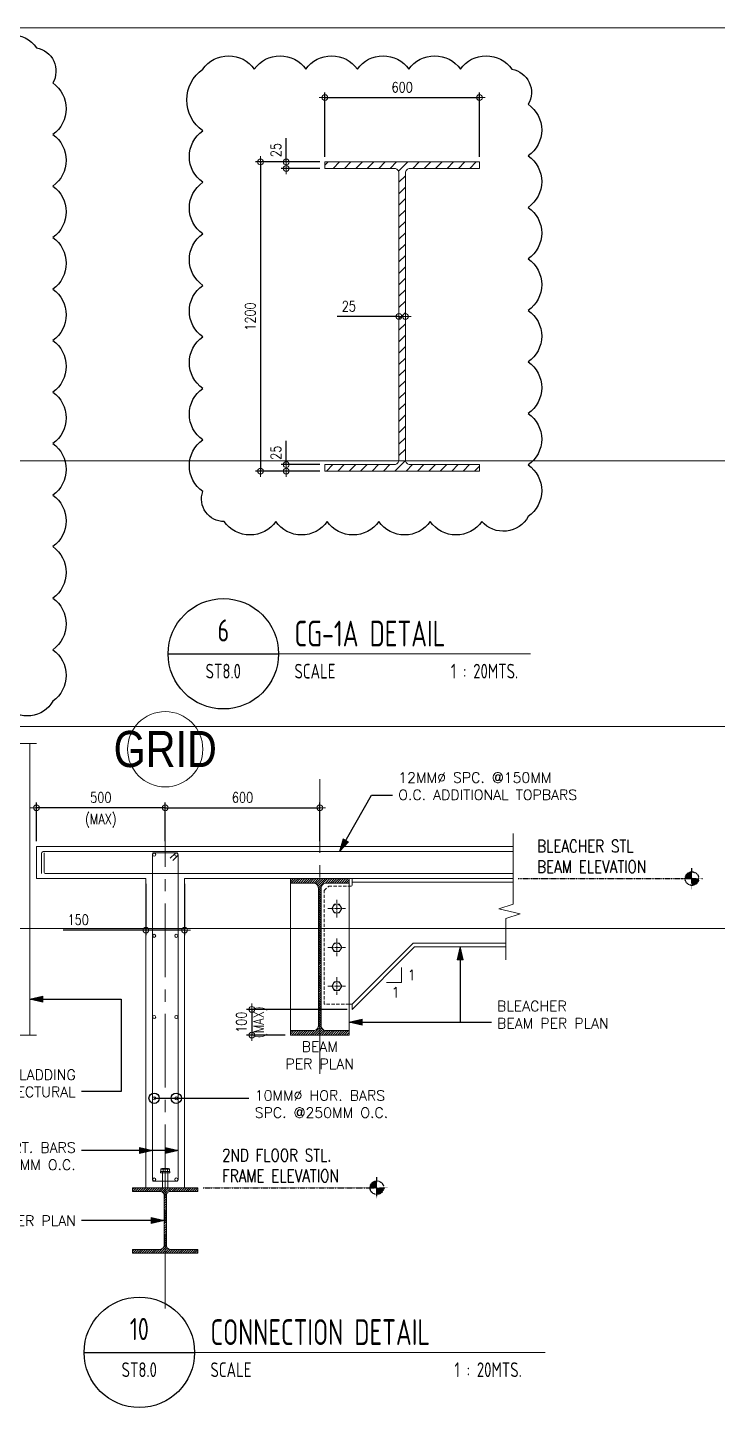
# Model space of a CAD drawing. Header units: millimetres. Extents: x 374056 to 882622, y 26363 to 140094.
# Drawn here: x 419922 to 422599, y 55846 to 61237 of the extents above; entities that cross this region are included whole.
import ezdxf
from ezdxf.enums import TextEntityAlignment as Align

# ---------------------------------------------------------------- set-up
doc = ezdxf.new("R2010")
doc.units = ezdxf.units.MM
doc.header["$MEASUREMENT"] = 0
for name, pattern in [('CENTER', [50.8, 31.75, -6.35, 6.35, -6.35]), ('CENTER2', [28.575, 19.05, -3.175, 3.175, -3.175]), ('HIDDEN', [0.375, 0.25, -0.125]), ('PHANTOM2', [1.25, 0.625, -0.125, 0.125, -0.125, 0.125, -0.125])]:
    doc.linetypes.add(name, pattern=pattern)
doc.layers.get('0').update_dxf_attribs({"lineweight": 9})
for name, color, linetype, lineweight in [('A-ANNO_DIM', 1, 'Continuous', 5), ('HATCH', 8, 'Continuous', 5), ('HATCH @ 1', 8, 'Continuous', 5), ('HPROP', 251, 'Continuous', 5), ('OUTLINE', 252, 'CENTER2', 9), ('REVCLOUD', 6, 'Continuous', 25), ('S-Ablt', 1, 'Continuous', 9), ('S-ANNO-DIMS', 252, 'Continuous', 5), ('S-Anno-Symb', 143, 'PHANTOM2', 30), ('S-Anno-Text', 52, 'Continuous', 9), ('S-ANNO-WELD', 1, 'Continuous', 9), ('S-COLS', 2, 'Continuous', 9), ('S-DETL-FAST', 40, 'Continuous', 9), ('S-DETL-LN03', 3, 'Continuous', 9), ('S-DETL-RBAR', 5, 'Continuous', 9), ('S_GRID LINES', 252, 'CENTER', 5), ('SLAB', 4, 'Continuous', 9), ('TEXT', 6, 'Continuous', 20), ('TEXT1', 3, 'Continuous', 20), ('WINDOW', 37, 'Continuous', 15)]:
    doc.layers.add(name, color=color, linetype=linetype, lineweight=lineweight)
doc.layers.add('S-DETL-GRID', color=62, linetype='Continuous', lineweight=9, plot=False)
doc.layers.add('TARGET-MAIN', color=1, linetype='Continuous')
doc.styles.add('1', font='romans.shx', dxfattribs={"width": 0.8, "height": 100})
doc.styles.add('ARCHITEXT', font='architxt.shx', dxfattribs={"width": 0.85})
doc.styles.add('ARIALNW', font='ARIALN.TTF')
doc.styles.add('ROMANS', font='ROMANS.shx', dxfattribs={"width": 0.8, "height": 40})
doc.styles.add('ROMANS12', font='ROMANS.shx', dxfattribs={"height": 1.125})
doc.dimstyles.new('ESCA20', dxfattribs={"dimtxt": 40, "dimasz": 0.15, "dimexe": 20, "dimexo": 20, "dimgap": 20, "dimtad": 1, "dimdec": 0, "dimrnd": 1, "dimdsep": 46, "dimtxsty": 'ROMANS', "dimblk1": 'ESCADIM_ARW', "dimblk2": 'ESCADIM_ARW', "dimsah": 1, "dimcen": 20, "dimclrd": 256, "dimclre": 256, "dimclrt": 3, "dimadec": 0, "dimazin": 0, "dimtfac": 1, "dimtdec": 0, "dimtofl": 0, "dimtmove": 0, "dimatfit": 3, "dimldrblk": 'ESCADIM_ARW', "dimfxl": 0, "dimtolj": 1, "dimtzin": 0, "dimarcsym": 0})
doc.dimstyles.new('ESCA_ARW$7', dxfattribs={"dimtxt": 200, "dimasz": 1, "dimexe": 100, "dimexo": 100, "dimgap": 100, "dimtad": 1, "dimdec": 0, "dimrnd": 1, "dimdsep": 46, "dimtxsty": '1', "dimblk1": 'dim_arw', "dimblk2": 'dim_arw', "dimsah": 1, "dimcen": 50, "dimclrd": 1, "dimclre": 256, "dimclrt": 52, "dimadec": 0, "dimazin": 0, "dimtfac": 1, "dimtofl": 0, "dimtmove": 0, "dimatfit": 3, "dimldrblk": 'dim_arw', "dimfxl": 0, "dimtolj": 1, "dimtzin": 0, "dimarcsym": 0})

# ---------------------------------------------------------------- blocks, each defined once
blk = doc.blocks.new('ESCADIM_ARW')
at = {"color": 7}
blk.add_line((-150, 0), (150, 0), dxfattribs=at)
blk.add_circle((0, 0), 75, dxfattribs=at)
blk = doc.blocks.new('*D149')
at = {"layer": 'A-ANNO_DIM', "lineweight": -2, "ltscale": 0.05, "transparency": 16777216}
for p, q in [((421162.3, 57426), (420771.9, 57426)), ((420791.9, 57425.8), (420791.9, 57326.1)), ((420921.9, 57326), (420771.9, 57326))]:
    blk.add_line(p, q, dxfattribs=at)
at = {"layer": 'Defpoints', "color": 0, "ltscale": 0.05, "transparency": 16777216}
for p in [(421182.3, 57426, 0), (420791.9, 57326), (420941.9, 57326, 0)]:
    blk.add_point(p, dxfattribs=at)
at = {"layer": 'A-ANNO_DIM', "lineweight": -2, "ltscale": 0.05, "transparency": 16777216, "xscale": 0.15, "yscale": 0.15, "zscale": 0.15}
for p, rotation in [((420791.9, 57426), 90), ((420791.9, 57326), 270)]:
    blk.add_blockref('ESCADIM_ARW', p, dxfattribs=dict(at, rotation=rotation))
at = {"layer": 'A-ANNO_DIM', "color": 3, "ltscale": 0.05, "transparency": 16777216, "insert": (420791.9, 57376), "char_height": 40, "attachment_point": 5, "rotation": 90, "style": 'ROMANS'}
blk.add_mtext('\\A1;100\\P(MAX)', dxfattribs=at)
blk = doc.blocks.new('HBOLTP')
at = {"color": 0, "linetype": 'ByBlock'}
blk.add_lwpolyline([(-0.25, 0.43), (-0.5, 0), (-0.25, -0.43), (0.25, -0.43), (0.5, 0), (0.25, 0.43)], close=True, dxfattribs=at)
blk.add_circle((0, 0), 0.433, dxfattribs=at)
blk = doc.blocks.new('*D150')
at = {"layer": 'A-ANNO_DIM', "lineweight": -2, "ltscale": 0.05, "transparency": 16777216}
for p, q in [((420456.1, 58078.5), (420456.1, 58228.5)), ((421056.1, 58078.5), (421056.1, 58228.5)), ((420456.3, 58208.5), (421056, 58208.5))]:
    blk.add_line(p, q, dxfattribs=at)
at = {"layer": 'Defpoints', "color": 0, "ltscale": 0.05, "transparency": 16777216}
for p in [(421056.1, 58208.5), (420456.1, 58058.5), (421056.1, 58058.5)]:
    blk.add_point(p, dxfattribs=at)
at = {"layer": 'A-ANNO_DIM', "lineweight": -2, "ltscale": 0.05, "transparency": 16777216, "xscale": 0.15, "yscale": 0.15, "zscale": 0.15, "rotation": 180}
blk.add_blockref('ESCADIM_ARW', (420456.1, 58208.5), dxfattribs=at)
at = {"layer": 'A-ANNO_DIM', "lineweight": -2, "ltscale": 0.05, "transparency": 16777216, "xscale": 0.15, "yscale": 0.15, "zscale": 0.15}
blk.add_blockref('ESCADIM_ARW', (421056.1, 58208.5), dxfattribs=at)
at = {"layer": 'A-ANNO_DIM', "color": 3, "ltscale": 0.05, "transparency": 16777216, "insert": (420756.1, 58248.5), "char_height": 40, "attachment_point": 5, "style": 'ROMANS'}
blk.add_mtext('\\A1;600', dxfattribs=at)
blk = doc.blocks.new('dim_arw')
h = blk.add_hatch(color=256)
h.paths.add_polyline_path([(-125.6, 29.45), (0, 0), (-125.6, -29.45, -0.115681), (-132.51, 0, -0.115681)])
h.paths.add_polyline_path([(-249.02, 58.4), (-125.6, 29.45, 0.115681), (-132.51, 0, 0.115681), (-125.6, -29.45), (-249.02, -58.4)])
for p, q in [((0, 0), (-249.02, 58.4)), ((-249.02, 58.4), (-249.02, -58.4)), ((0, 0), (-249.02, -58.4))]:
    blk.add_line(p, q)
blk = doc.blocks.new('*D151')
at = {"layer": 'A-ANNO_DIM', "lineweight": -2, "ltscale": 0.05, "transparency": 16777216}
for p, q in [((419956.1, 58078.5), (419956.1, 58228.5)), ((420456.1, 58078.5), (420456.1, 58228.5)), ((420456, 58208.5), (419956.3, 58208.5))]:
    blk.add_line(p, q, dxfattribs=at)
at = {"layer": 'Defpoints', "color": 0, "ltscale": 0.05, "transparency": 16777216}
for p in [(419956.1, 58208.5), (419956.1, 58058.5, 0), (420456.1, 58058.5)]:
    blk.add_point(p, dxfattribs=at)
at = {"layer": 'A-ANNO_DIM', "lineweight": -2, "ltscale": 0.05, "transparency": 16777216, "xscale": 0.15, "yscale": 0.15, "zscale": 0.15, "rotation": 180}
blk.add_blockref('ESCADIM_ARW', (419956.1, 58208.5), dxfattribs=at)
at = {"layer": 'A-ANNO_DIM', "lineweight": -2, "ltscale": 0.05, "transparency": 16777216, "xscale": 0.15, "yscale": 0.15, "zscale": 0.15}
blk.add_blockref('ESCADIM_ARW', (420456.1, 58208.5), dxfattribs=at)
at = {"layer": 'A-ANNO_DIM', "color": 3, "ltscale": 0.05, "transparency": 16777216, "char_height": 40, "attachment_point": 5, "style": 'ROMANS'}
for s, insert in [('\\A1;500', (420206.1, 58248.5)), ('\\A1;(MAX)', (420206.1, 58158.1))]:
    blk.add_mtext(s, dxfattribs=dict(at, insert=insert))
blk = doc.blocks.new('BOLT', base_point=(6.579, 3.6798))
for p, q in [((6.571, 3.6847), (6.571, 3.6798)), ((6.575, 3.6847), (6.571, 3.6847)), ((6.575, 3.6858), (6.573, 3.6858)), ((6.575, 3.6798), (6.575, 3.6858)), ((6.575, 3.6858), (6.583, 3.6858)), ((6.575, 3.6847), (6.583, 3.6847)), ((6.585, 3.6858), (6.583, 3.6858)), ((6.583, 3.6798), (6.583, 3.6858)), ((6.587, 3.6847), (6.583, 3.6847)), ((6.587, 3.6798), (6.587, 3.6847))]:
    blk.add_line(p, q)
for centre, radius, start, end in [((6.573, 3.6833), 0.00241, 33.9696, 146.0304), ((6.579, 3.6777), 0.00805, 60.2058, 119.7942), ((6.585, 3.6833), 0.00241, 33.9696, 146.0304)]:
    blk.add_arc(centre, radius, start, end)
blk = doc.blocks.new('BOLT20')
at = {"color": 1}
for p, q in [((-18.5, 4.5), (-18.5, 0)), ((18.5, 4.5), (-18.5, 4.5)), ((-18.5, 0), (18.5, 0)), ((18.5, 0), (18.5, 4.5))]:
    blk.add_line(p, q, dxfattribs=at)
at = {"color": 1, "xscale": 2125, "yscale": 2000, "zscale": 2125}
blk.add_blockref('BOLT', (0, 4.5), dxfattribs=at)
blk = doc.blocks.new('Elev_Pnt')
at = {"layer": 'S-Anno-Symb'}
h = blk.add_hatch(color=1, dxfattribs=at)
h.paths.add_polyline_path([(0, 110, 0.414214), (-110, 0), (0, 0)])
h.paths.add_polyline_path([(110, 0), (0, 0), (0, -110, 0.414214)])
at = {"layer": 'S-Anno-Symb', "color": 1}
for p, q in [((-170, 0), (170, 0)), ((0, -170), (0, 170))]:
    blk.add_line(p, q, dxfattribs=at)
blk.add_circle((0, 0), 110, dxfattribs=at)
blk = doc.blocks.new('*D152')
at = {"layer": 'A-ANNO_DIM', "lineweight": -2, "ltscale": 0.05, "transparency": 16777216}
for p, q in [((420381.1, 57913.5), (420381.1, 57713.7)), ((420531.1, 57913.5), (420531.1, 57713.7)), ((420381.1, 57733.7), (420059.3, 57733.7)), ((420531, 57733.7), (420381.3, 57733.7))]:
    blk.add_line(p, q, dxfattribs=at)
at = {"layer": 'Defpoints', "color": 0, "ltscale": 0.05, "transparency": 16777216}
for p in [(420381.1, 57933.5, 0), (420531.1, 57933.5, 0), (420381.1, 57733.7)]:
    blk.add_point(p, dxfattribs=at)
at = {"layer": 'A-ANNO_DIM', "lineweight": -2, "ltscale": 0.05, "transparency": 16777216, "xscale": 0.15, "yscale": 0.15, "zscale": 0.15, "rotation": 180}
blk.add_blockref('ESCADIM_ARW', (420381.1, 57733.7), dxfattribs=at)
at = {"layer": 'A-ANNO_DIM', "lineweight": -2, "ltscale": 0.05, "transparency": 16777216, "xscale": 0.15, "yscale": 0.15, "zscale": 0.15}
blk.add_blockref('ESCADIM_ARW', (420531.1, 57733.7), dxfattribs=at)
at = {"layer": 'A-ANNO_DIM', "color": 3, "ltscale": 0.05, "transparency": 16777216, "insert": (420118.1, 57773.7), "char_height": 40, "attachment_point": 5, "style": 'ROMANS'}
blk.add_mtext('\\A1;150', dxfattribs=at)
blk = doc.blocks.new('TARGET-DWGLABEL')
at = {"layer": 'TARGET-MAIN'}
blk.add_line((-7.5, 0), (7.5, 0), dxfattribs=at)
blk.add_circle((0, 0), 7.5, dxfattribs=at)
at = {"layer": 'TARGET-MAIN', "color": 2, "style": 'ARCHITEXT', "width": 0.85}
blk.add_text('SCALE', height=2, dxfattribs=at).set_placement((9.66, -2.36), align=Align.MIDDLE_LEFT)
at = {"layer": 'TARGET-MAIN', "color": 6, "style": 'ARCHITEXT', "width": 0.85}
blk.add_attdef('DRAWING_TITLE', text='', height=5, dxfattribs=at).set_placement((9.08, 4.41), align=Align.MIDDLE_LEFT)
at = {"layer": 'TARGET-MAIN', "color": 4, "style": 'ARCHITEXT', "width": 0.85}
blk.add_attdef('DWG_NO.', text='', height=3, dxfattribs=at).set_placement((0, 3.17), align=Align.MIDDLE_CENTER)
at = {"layer": 'TARGET-MAIN', "color": 3, "style": 'ARCHITEXT', "width": 0.85}
blk.add_attdef('SHT_NO.', text='', height=2, dxfattribs=at).set_placement((-0.02, -2.36), align=Align.MIDDLE_CENTER)
at = {"layer": 'TARGET-MAIN', "color": 2, "style": 'ARCHITEXT', "width": 0.85}
blk.add_attdef('SCALE', text='', height=2, dxfattribs=at).set_placement((69.6, -2.36), align=Align.MIDDLE_RIGHT)
blk = doc.blocks.new('*D247')
at = {"layer": 'A-ANNO_DIM', "lineweight": -2, "ltscale": 0.05, "transparency": 16777216}
for p, q in [((421056, 60715.7), (420806, 60715.7)), ((420826, 60715.6), (420826, 59515.9)), ((421056, 59515.7), (420806, 59515.7))]:
    blk.add_line(p, q, dxfattribs=at)
at = {"layer": 'Defpoints', "color": 0, "ltscale": 0.05, "transparency": 16777216}
for p in [(421076, 60715.7), (420826, 59515.7), (421076, 59515.7)]:
    blk.add_point(p, dxfattribs=at)
at = {"layer": 'A-ANNO_DIM', "lineweight": -2, "ltscale": 0.05, "transparency": 16777216, "xscale": 0.15, "yscale": 0.15, "zscale": 0.15}
for p, rotation in [((420826, 60715.7), 90), ((420826, 59515.7), 270)]:
    blk.add_blockref('ESCADIM_ARW', p, dxfattribs=dict(at, rotation=rotation))
at = {"layer": 'A-ANNO_DIM', "color": 3, "ltscale": 0.05, "transparency": 16777216, "insert": (420786, 60115.7), "char_height": 40, "attachment_point": 5, "rotation": 90, "style": 'ROMANS'}
blk.add_mtext('\\A1;1200', dxfattribs=at)
blk = doc.blocks.new('*D248')
at = {"layer": 'A-ANNO_DIM', "lineweight": -2, "ltscale": 0.05, "transparency": 16777216}
for p, q in [((421076, 60735.7), (421076, 60985.7)), ((421076.2, 60965.7), (421675.9, 60965.7)), ((421676, 60735.7), (421676, 60985.7))]:
    blk.add_line(p, q, dxfattribs=at)
at = {"layer": 'Defpoints', "color": 0, "ltscale": 0.05, "transparency": 16777216}
for p in [(421676, 60965.7), (421076, 60715.7), (421676, 60715.7)]:
    blk.add_point(p, dxfattribs=at)
at = {"layer": 'A-ANNO_DIM', "lineweight": -2, "ltscale": 0.05, "transparency": 16777216, "xscale": 0.15, "yscale": 0.15, "zscale": 0.15, "rotation": 180}
blk.add_blockref('ESCADIM_ARW', (421076, 60965.7), dxfattribs=at)
at = {"layer": 'A-ANNO_DIM', "lineweight": -2, "ltscale": 0.05, "transparency": 16777216, "xscale": 0.15, "yscale": 0.15, "zscale": 0.15}
blk.add_blockref('ESCADIM_ARW', (421676, 60965.7), dxfattribs=at)
at = {"layer": 'A-ANNO_DIM', "color": 3, "ltscale": 0.05, "transparency": 16777216, "insert": (421376, 61005.7), "char_height": 40, "attachment_point": 5, "style": 'ROMANS'}
blk.add_mtext('\\A1;600', dxfattribs=at)
blk = doc.blocks.new('*D249')
at = {"layer": 'A-ANNO_DIM', "lineweight": -2, "ltscale": 0.05, "transparency": 16777216}
for p, q in [((420926, 60715.9), (420926, 60807.8)), ((421056, 60715.7), (420906, 60715.7)), ((421056, 60690.7), (420906, 60690.7)), ((420926, 60690.6), (420926, 60690.4))]:
    blk.add_line(p, q, dxfattribs=at)
at = {"layer": 'Defpoints', "color": 0, "ltscale": 0.05, "transparency": 16777216}
for p in [(420926, 60715.7), (421076, 60715.7), (421076, 60690.7)]:
    blk.add_point(p, dxfattribs=at)
at = {"layer": 'A-ANNO_DIM', "lineweight": -2, "ltscale": 0.05, "transparency": 16777216, "xscale": 0.15, "yscale": 0.15, "zscale": 0.15}
for p, rotation in [((420926, 60715.7), 270), ((420926, 60690.7), 90)]:
    blk.add_blockref('ESCADIM_ARW', p, dxfattribs=dict(at, rotation=rotation))
at = {"layer": 'A-ANNO_DIM', "color": 3, "ltscale": 0.05, "transparency": 16777216, "insert": (420886, 60761.9), "char_height": 40, "attachment_point": 5, "rotation": 90, "style": 'ROMANS'}
blk.add_mtext('\\A1;25', dxfattribs=at)
blk = doc.blocks.new('*D250')
at = {"layer": 'A-ANNO_DIM', "lineweight": -2, "ltscale": 0.05, "transparency": 16777216}
for p, q in [((420926, 59540.9), (420926, 59632.8)), ((421056, 59540.7), (420906, 59540.7)), ((421056, 59515.7), (420906, 59515.7)), ((420926, 59515.6), (420926, 59515.4))]:
    blk.add_line(p, q, dxfattribs=at)
at = {"layer": 'Defpoints', "color": 0, "ltscale": 0.05, "transparency": 16777216}
for p in [(420926, 59540.7), (421076, 59540.7), (421076, 59515.7)]:
    blk.add_point(p, dxfattribs=at)
at = {"layer": 'A-ANNO_DIM', "lineweight": -2, "ltscale": 0.05, "transparency": 16777216, "xscale": 0.15, "yscale": 0.15, "zscale": 0.15}
for p, rotation in [((420926, 59540.7), 270), ((420926, 59515.7), 90)]:
    blk.add_blockref('ESCADIM_ARW', p, dxfattribs=dict(at, rotation=rotation))
at = {"layer": 'A-ANNO_DIM', "color": 3, "ltscale": 0.05, "transparency": 16777216, "insert": (420886, 59586.9), "char_height": 40, "attachment_point": 5, "rotation": 90, "style": 'ROMANS'}
blk.add_mtext('\\A1;25', dxfattribs=at)
blk = doc.blocks.new('*D251')
at = {"layer": 'A-ANNO_DIM', "lineweight": -2, "ltscale": 0.05, "transparency": 16777216}
for p, q in [((421363.4, 60115.7), (421123.1, 60115.7)), ((421388.7, 60115.7), (421388.8, 60115.7))]:
    blk.add_line(p, q, dxfattribs=at)
at = {"layer": 'Defpoints', "color": 0, "ltscale": 0.05, "transparency": 16777216}
for p in [(421363.5, 60115.7, 0), (421363.5, 60115.7), (421388.5, 60115.7, 0)]:
    blk.add_point(p, dxfattribs=at)
at = {"layer": 'A-ANNO_DIM', "lineweight": -2, "ltscale": 0.05, "transparency": 16777216, "xscale": 0.15, "yscale": 0.15, "zscale": 0.15}
blk.add_blockref('ESCADIM_ARW', (421363.5, 60115.7), dxfattribs=at)
at = {"layer": 'A-ANNO_DIM', "lineweight": -2, "ltscale": 0.05, "transparency": 16777216, "xscale": 0.15, "yscale": 0.15, "zscale": 0.15, "rotation": 180}
blk.add_blockref('ESCADIM_ARW', (421388.5, 60115.7), dxfattribs=at)
at = {"layer": 'A-ANNO_DIM', "color": 3, "ltscale": 0.05, "transparency": 16777216, "insert": (421169, 60155.7), "char_height": 40, "attachment_point": 5, "style": 'ROMANS'}
blk.add_mtext('\\A1;25', dxfattribs=at)

msp = doc.modelspace()

# ---------------------------------------------------------------- hatches: boundary and pattern name
at = {"layer": 'HATCH'}
h = msp.add_hatch(dxfattribs=at)
h.set_pattern_fill('ANSI31', color=256, scale=250, style=0)
h.set_pattern_definition([(45, (3579.618, 2947), (-22.097087, 22.097087), [])])
edge = h.paths.add_edge_path()
edge.add_line((421076.00562, 60715.7087), (421676.00562, 60715.7087))
edge.add_line((421676.00562, 60715.7087), (421676.00562, 60690.7087))
edge.add_line((421676.00562, 60690.7087), (421406.00562, 60690.7087))
edge.add_arc((421406.00562, 60673.2087), 17.5, 90, 180)
edge.add_line((421388.50562, 60673.2087), (421388.50562, 59558.2087))
edge.add_arc((421406.00562, 59558.2087), 17.5, 180, 270)
edge.add_line((421406.00562, 59540.7087), (421676.00562, 59540.7087))
edge.add_line((421676.00562, 59540.7087), (421676.00562, 59515.7087))
edge.add_line((421676.00562, 59515.7087), (421076.00562, 59515.7087))
edge.add_line((421076.00562, 59515.7087), (421076.00562, 59540.7087))
edge.add_line((421076.00562, 59540.7087), (421346.00562, 59540.7087))
edge.add_arc((421346.00562, 59558.2087), 17.5, 270, 360)
edge.add_line((421363.50562, 59558.2087), (421363.50562, 60673.2087))
edge.add_arc((421346.00562, 60673.2087), 17.5, 0, 90)
edge.add_line((421346.00562, 60690.7087), (421076.00562, 60690.7087))
edge.add_line((421076.00562, 60690.7087), (421076.00562, 60715.7087))
at = {"layer": 'HATCH @ 1'}
h = msp.add_hatch(dxfattribs=at)
h.set_pattern_fill('ANSI31', color=254, scale=50, style=0)
h.set_pattern_definition([(45, (271625.704, -74698.2247), (-4.41941738, 4.41941738), [])])
edge = h.paths.add_edge_path()
edge.add_line((421056.10129, 57325.97942), (420941.92829, 57325.97942))
edge.add_line((420941.92829, 57325.97942), (420941.92829, 57343.25142))
edge.add_line((420941.92829, 57343.25142), (421031.27279, 57343.25142))
edge.add_arc((421031.27279, 57362.49192), 19.2405, 270, 360)
edge.add_line((421050.51329, 57362.49192), (421050.51329, 57897.03492))
edge.add_arc((421031.27279, 57897.03492), 19.2405, 0, 90)
edge.add_line((421031.27279, 57916.27542), (420941.92829, 57916.27542))
edge.add_line((420941.92829, 57916.27542), (420941.92829, 57933.54742))
edge.add_line((420941.92829, 57933.54742), (421170.27429, 57933.54742))
edge.add_line((421170.27429, 57933.54742), (421170.27429, 57916.27542))
edge.add_line((421170.27429, 57916.27542), (421080.92979, 57916.27542))
edge.add_arc((421080.92979, 57897.03492), 19.2405, 90, 180)
edge.add_line((421061.68929, 57897.03492), (421061.68929, 57362.49192))
edge.add_arc((421080.92979, 57362.49192), 19.2405, 180, 270)
edge.add_line((421080.92979, 57343.25142), (421170.27429, 57343.25142))
edge.add_line((421170.27429, 57343.25142), (421170.27429, 57325.97942))
edge.add_line((421170.27429, 57325.97942), (421056.10129, 57325.97942))
h = msp.add_hatch(dxfattribs=at)
h.set_pattern_fill('ANSI31', color=254, scale=50, style=0)
h.set_pattern_definition([(45, (284142.486, -75624.187), (-4.41941738, 4.41941738), [])])
edge = h.paths.add_edge_path()
edge.add_line((420456.10129, 56480.05542), (420329.10129, 56480.05542))
edge.add_line((420329.10129, 56480.05542), (420329.10129, 56494.27942))
edge.add_line((420329.10129, 56494.27942), (420435.84479, 56494.27942))
edge.add_arc((420435.84479, 56510.21792), 15.9385, 270, 360)
edge.add_line((420451.78329, 56510.21792), (420451.78329, 56703.38492))
edge.add_arc((420435.84479, 56703.38492), 15.9385, 0, 90)
edge.add_line((420435.84479, 56719.32342), (420329.10129, 56719.32342))
edge.add_line((420329.10129, 56719.32342), (420329.10129, 56733.54742))
edge.add_line((420329.10129, 56733.54742), (420583.10129, 56733.54742))
edge.add_line((420583.10129, 56733.54742), (420583.10129, 56719.32342))
edge.add_line((420583.10129, 56719.32342), (420476.35779, 56719.32342))
edge.add_arc((420476.35779, 56703.38492), 15.9385, 90, 180)
edge.add_line((420460.41929, 56703.38492), (420460.41929, 56510.21792))
edge.add_arc((420476.35779, 56510.21792), 15.9385, 180, 270)
edge.add_line((420476.35779, 56494.27942), (420583.10129, 56494.27942))
edge.add_line((420583.10129, 56494.27942), (420583.10129, 56480.05542))
edge.add_line((420583.10129, 56480.05542), (420456.10129, 56480.05542))

# ---------------------------------------------------------------- linework, layer by layer
at = {"color": 1}
for p, q in [((419956.10129, 58458.54742, 0.00005), (419806.10129, 58458.54742, 0.00005)), ((419956.10129, 57325.97942, 0), (419806.10129, 57325.97942, 0))]:
    msp.add_line(p, q, dxfattribs=at)
at = {"color": 2, "ltscale": 0.05}
msp.add_xline((870279.71972, 59555.60111), (1, 0), dxfattribs=at)
at = {"color": 1, "ltscale": 0.05}
msp.add_xline((757317.52904, 57740.13058, -0.00003), (1, 0), dxfattribs=at)
at = {"color": 1, "elevation": 0}
msp.add_lwpolyline([(421806.29882, 58108.54742), (421806.29882, 57834.59553), (421750.71059, 57816.28349), (421834.09294, 57797.31935), (421778.50471, 57779.0073), (421778.50471, 57618.05542)], dxfattribs=at)
at = {"color": 254, "elevation": 0}
msp.add_lwpolyline([(421373.58003, 57589.00088), (421373.58003, 57529.94635), (421314.5255, 57529.94635)], dxfattribs=at)
msp.add_circle((420456.10129, 58435.76905, -0.00008), 146.09164)
at = {"layer": 'HPROP', "color": 1}
for p, q in [((420446.10129, 56796.07882, -0.00005), (420446.10129, 56733.54742, -0.00005)), ((420466.10129, 56796.07882, -0.00005), (420466.10129, 56733.54742, -0.00005)), ((420446.10129, 56733.54742, -0.00005), (420466.10129, 56733.54742, -0.00005))]:
    msp.add_line(p, q, dxfattribs=at)
at = {"layer": 'OUTLINE', "linetype": 'HIDDEN', "ltscale": 50, "elevation": 0}
msp.add_lwpolyline([(421170.27429, 57446.09519), (421073.68929, 57446.09519), (421073.68929, 57887.30485), (421090.65986, 57904.27542), (421170.27429, 57904.27542)], dxfattribs=at)
at = {"layer": 'REVCLOUD', "ltscale": 0.05, "elevation": 0}
msp.add_lwpolyline([(419755.99018, 61158.75764, -0.52056705), (419955.99018, 61158.75764, -0.52056705), (420019.52641, 61022.29387, -0.52056705), (420019.52641, 60822.29387, -0.52056705), (420019.52641, 60622.29387, -0.52056705), (420019.52641, 60422.29387, -0.52056705), (420019.52641, 60222.29387, -0.52056705), (420019.52641, 60022.29387, -0.52056705), (420019.52641, 59822.29387, -0.52056705), (420019.52641, 59622.29387, -0.52056705), (420019.52641, 59422.29387, -0.52056705), (420019.52641, 59222.29387, -0.52056705), (420019.52641, 59022.29387, -0.52056705), (420019.52641, 58822.29387, -0.52056705), (420019.52641, 58622.29387, -0.52056705), (419839.16052, 58602.65976, -0.52056705)], format="xyb", dxfattribs=at)
at = {"layer": 'REVCLOUD', "color": 7, "ltscale": 0.05, "elevation": -0.00004}
msp.add_lwpolyline([(420885.12703, 59319.84693, -0.52056705), (420685.12703, 59319.84693, -0.52056705), (420601.95669, 59436.67659, -0.52056705), (420601.95669, 59636.67659, -0.52056705), (420601.95669, 59836.67659, -0.52056705), (420601.95669, 60036.67659, -0.52056705), (420601.95669, 60236.67659, -0.52056705), (420601.95669, 60436.67659, -0.52056705), (420601.95669, 60636.67659, -0.52056705), (420601.95669, 60836.67659, -0.52056705), (420601.95669, 61075.94481, -0.52056705), (420801.95669, 61075.94481, -0.52056705), (421001.95669, 61075.94481, -0.52056705), (421201.95669, 61075.94481, -0.52056705), (421401.95669, 61075.94481, -0.52056705), (421601.95669, 61075.94481, -0.52056705), (421801.95669, 61075.94481, -0.52056705), (421865.49292, 60939.48104, -0.52056705), (421865.49292, 60739.48104, -0.52056705), (421865.49292, 60539.48104, -0.52056705), (421865.49292, 60339.48104, -0.52056705), (421865.49292, 60139.48104, -0.52056705), (421865.49292, 59939.48104, -0.52056705), (421865.49292, 59739.48104, -0.52056705), (421865.49292, 59539.48104, -0.52056705), (421865.49292, 59339.48104, -0.52056705), (421685.12703, 59319.84693, -0.52056705), (421485.12703, 59319.84693, -0.52056705), (421285.12703, 59319.84693, -0.52056705), (421085.12703, 59319.84693, -0.52056705)], format="xyb", close=True, dxfattribs=at)
at = {"layer": 'S-ANNO-DIMS', "linetype": 'CENTER2'}
for p, q in [((421121.98179, 57782.62498, 0), (421121.98179, 57851.37989, 0)), ((421087.60434, 57817.00244, 0), (421156.35925, 57817.00244, 0)), ((421121.98179, 57701.07748, 0), (421121.98179, 57632.32256, 0)), ((421087.60434, 57666.70002, 0), (421156.35925, 57666.70002, 0)), ((421087.60434, 57516.39761, 0), (421156.35925, 57516.39761, 0)), ((421121.98179, 57550.77506, 0), (421121.98179, 57482.02015, 0))]:
    msp.add_line(p, q, dxfattribs=at)
at = {"layer": 'S-Anno-Symb', "color": 1, "ltscale": 5}
for p, q in [((421826.29882, 57933.54742, 0), (422500.90348, 57933.54742, 0)), ((420603.10129, 56733.54742, -0.00005), (421277.70595, 56733.54742, -0.00005))]:
    msp.add_line(p, q, dxfattribs=at)
at = {"layer": 'S-Anno-Text', "color": 1}
for p, q in [((420467.5453, 58806.28681, 0), (421874.06087, 58806.28681, 0)), ((420141.39999, 56094.28681, 0), (421931.3761, 56094.28681, 0))]:
    msp.add_line(p, q, dxfattribs=at)
at = {"layer": 'S-COLS', "color": 2, "ltscale": 0.05}
for p, q in [((421182.27429, 57919.32342, 0), (421806.29882, 57919.32342, 0)), ((421182.27429, 57446.09519, 0), (421418.45852, 57682.27942, 0)), ((421418.45852, 57682.27942, 0), (421778.50471, 57682.27942, 0)), ((421182.27429, 57446.09519, 0), (421170.27429, 57446.09519, 0)), ((421182.27429, 57425.97942, 0), (421182.27429, 57446.09519, 0))]:
    msp.add_line(p, q, dxfattribs=at)
at = {"layer": 'S-COLS', "ltscale": 0.05, "elevation": 0}
msp.add_lwpolyline([(421056.10129, 57325.97942), (420941.92829, 57325.97942), (420941.92829, 57343.25142), (421031.27279, 57343.25142, 0.4142135624), (421050.51329, 57362.49192), (421050.51329, 57897.03492, 0.4142135624), (421031.27279, 57916.27542), (420941.92829, 57916.27542), (420941.92829, 57933.54742), (421170.27429, 57933.54742), (421170.27429, 57916.27542), (421080.92979, 57916.27542, 0.4142135624), (421061.68929, 57897.03492), (421061.68929, 57362.49192, 0.4142135624), (421080.92979, 57343.25142), (421170.27429, 57343.25142), (421170.27429, 57325.97942), (421056.10129, 57325.97942)], format="xyb", dxfattribs=at)
at = {"layer": 'S-COLS', "color": 2, "ltscale": 0.05, "elevation": 0}
msp.add_lwpolyline([(420941.92829, 57933.54742), (421170.27429, 57933.54742), (421170.27429, 57325.97942), (420941.92829, 57325.97942)], close=True, dxfattribs=at)
msp.add_lwpolyline([(421806.29882, 57933.54742), (421182.27429, 57933.54742), (421182.27429, 57910.27542, -0.4142135624), (421176.27429, 57904.27542), (421170.27429, 57904.27542)], format="xyb", dxfattribs=at)
msp.add_lwpolyline([(421182.27429, 57425.97942), (421424.35029, 57668.05542), (421778.50471, 57668.05542)], dxfattribs=at)
at = {"layer": 'S-COLS', "color": 42, "ltscale": 0.05, "elevation": -0.00005}
msp.add_lwpolyline([(420456.10129, 56480.05542), (420329.10129, 56480.05542), (420329.10129, 56494.27942), (420435.84479, 56494.27942, 0.4142135624), (420451.78329, 56510.21792), (420451.78329, 56703.38492, 0.4142135624), (420435.84479, 56719.32342), (420329.10129, 56719.32342), (420329.10129, 56733.54742), (420583.10129, 56733.54742), (420583.10129, 56719.32342), (420476.35779, 56719.32342, 0.4142135624), (420460.41929, 56703.38492), (420460.41929, 56510.21792, 0.4142135624), (420476.35779, 56494.27942), (420583.10129, 56494.27942), (420583.10129, 56480.05542), (420456.10129, 56480.05542)], format="xyb", dxfattribs=at)
at = {"layer": 'S-DETL-GRID'}
msp.add_line((422656.38805, 58524.7087, 0), (403216.38805, 58524.7087, 0), dxfattribs=at)
at = {"layer": 'S-DETL-GRID', "color": 252, "elevation": 0}
msp.add_lwpolyline([(403216.38805, 61236.7087), (422656.38805, 61236.7087), (422656.38805, 47676.70872), (403216.38805, 47676.70872)], close=True, dxfattribs=at)
at = {"layer": 'S-DETL-LN03', "elevation": 0}
msp.add_lwpolyline([(421076.00562, 60715.7087), (421676.00562, 60715.7087), (421676.00562, 60690.7087), (421406.00562, 60690.7087, 0.4142135624), (421388.50562, 60673.2087), (421388.50562, 59558.2087, 0.4142135624), (421406.00562, 59540.7087), (421676.00562, 59540.7087), (421676.00562, 59515.7087), (421076.00562, 59515.7087), (421076.00562, 59540.7087), (421346.00562, 59540.7087, 0.4142135624), (421363.50562, 59558.2087), (421363.50562, 60673.2087, 0.4142135624), (421346.00562, 60690.7087), (421076.00562, 60690.7087), (421076.00562, 60715.7087)], format="xyb", close=True, dxfattribs=at)
at = {"layer": 'S-DETL-RBAR', "elevation": 0}
for points in [[(421806.29882, 58038.54742), (419982.10129, 58038.54742, 0.4142135624), (419976.10129, 58032.54742), (419976.10129, 57953.54742)], [(421806.29882, 57953.54742), (419992.10129, 57953.54742, -0.4142135624), (419986.10129, 57959.54742), (419986.10129, 58033.54742)], [(420485.66626, 58003.21289), (420504.05104, 58021.59767, 1), (420494.15155, 58031.49716), (420475.76677, 58013.11239)]]:
    msp.add_lwpolyline(points, format="xyb", dxfattribs=at)
at = {"layer": 'S-DETL-RBAR', "elevation": -0.00005}
msp.add_lwpolyline([(420500.10129, 56758.54742), (420412.10129, 56758.54742, -0.4142135624), (420406.10129, 56764.54742), (420406.10129, 58027.54742, -0.4142135624), (420412.10129, 58033.54742), (420500.10129, 58033.54742, -0.4142135624), (420506.10129, 58027.54742), (420506.10129, 56764.54742, -0.4142135624)], format="xyb", close=True, dxfattribs=at)
at = {"layer": 'S-DETL-RBAR'}
for centre in [(420413.10129, 58026.54742, 0), (420499.10129, 58026.54742, 0), (420413.10129, 57711.29742, -0.00001), (420499.10129, 57711.29742, -0.00001), (420413.10129, 57396.04742, -0.00003), (420499.10129, 57396.04742, -0.00003), (420413.10129, 57080.79742, -0.00004), (420499.10129, 57080.79742, -0.00004), (420413.10129, 56765.54742, -0.00005), (420499.10129, 56765.54742, -0.00005)]:
    msp.add_circle(centre, 6, dxfattribs=at)
at = {"layer": 'S_GRID LINES', "linetype": 'CENTER2', "ltscale": 15}
for p, q in [((421056.10129, 57175.97942, 0), (421056.10129, 58333.54742, -0.00008)), ((420456.10129, 56265.0867, -0.00005), (420456.10129, 58224.7087, -0.00008))]:
    msp.add_line(p, q, dxfattribs=at)
at = {"layer": 'SLAB'}
for points, elevation in [([(420531.10129, 57933.54742), (421806.29882, 57933.54742), (421806.29882, 58058.54742), (419956.10129, 58058.54742), (419956.10129, 57933.54742), (420381.10129, 57933.54742)], 0), ([(420381.10129, 57933.54742), (420381.10129, 56733.54742), (420531.10129, 56733.54742), (420531.10129, 57933.54742)], -0.00005)]:
    msp.add_lwpolyline(points, dxfattribs=dict(at, elevation=elevation))
at = {"layer": 'WINDOW', "linetype": 'Continuous', "lineweight": 15, "ltscale": 200}
msp.add_line((419931.10129, 57325.97942, 0), (419931.10129, 58458.54742, 0.00005), dxfattribs=at)

# ---------------------------------------------------------------- block references
at = {"layer": 'S-Ablt', "color": 1, "xscale": -1}
msp.add_blockref('BOLT20', (420456.10129, 56791.57882, -0.00005), dxfattribs=at)
at = {"layer": 'S-Anno-Symb', "xscale": 0.2399999999906868, "yscale": 0.2399999999906868, "zscale": 0.2399999999906868}
for p in [(422500.90348, 57933.54742, 0), (421277.70595, 56733.54742, -0.00005)]:
    msp.add_blockref('Elev_Pnt', p, dxfattribs=at)
at = {"layer": 'S-DETL-FAST', "linetype": 'ByBlock', "xscale": 38.97000000008848, "yscale": 38.97000000008848, "zscale": 38.97000000008848, "rotation": 180}
msp.add_blockref('HBOLTP', (421121.98179, 57817.00244, 0), dxfattribs=at)
at = {"layer": 'S-DETL-FAST', "linetype": 'ByBlock', "xscale": -38.97000000008848, "yscale": 38.97000000008848, "zscale": 38.97000000008848}
for p in [(421121.98179, 57666.70002, 0), (421121.98179, 57516.39761, 0)]:
    msp.add_blockref('HBOLTP', p, dxfattribs=at)
at = {"layer": 'TARGET-MAIN', "color": 1}
ref = msp.add_blockref('TARGET-DWGLABEL', (420681.83101, 58806.28681, 0), dxfattribs=dict(at, xscale=28.57142857142857, yscale=28.57142857142857, zscale=28.57142857142857))
ref.add_attrib('DWG_NO.', '6', dxfattribs={"color": 5, "height": 85.71429, "style": 'ARCHITEXT', "width": 0.85}).set_placement((420681.83101, 58896.95534, 0), align=Align.MIDDLE_CENTER)
ref.add_attrib('SHT_NO.', 'ST8.0', dxfattribs={"color": 2, "height": 57.142857, "style": 'ARCHITEXT', "width": 0.85}).set_placement((420681.39439, 58738.99442, 0), align=Align.MIDDLE_CENTER)
ref.add_attrib('DRAWING_TITLE', 'CG-1A DETAIL', dxfattribs={"color": 5, "height": 100, "style": 'ARCHITEXT', "width": 0.8}).set_placement((420957.8032, 58884.85823, 0), align=Align.MIDDLE_LEFT)
ref.add_attrib('SCALE', '1 : 20MTS.', dxfattribs={"color": 2, "height": 57.142857, "style": 'ARCHITEXT', "width": 0.85}).set_placement((421826.33753, 58738.99442, 0), align=Align.MIDDLE_RIGHT)
ref = msp.add_blockref('TARGET-DWGLABEL', (420355.68571, 56094.28681, 0), dxfattribs=dict(at, xscale=28.57142857142857, yscale=28.57142857142857, zscale=28.57142857142857))
ref.add_attrib('DWG_NO.', '10', dxfattribs={"color": 5, "height": 85.714286, "style": 'ARCHITEXT', "width": 0.85}).set_placement((420355.68571, 56184.95535, 0), align=Align.MIDDLE_CENTER)
ref.add_attrib('SHT_NO.', 'ST8.0', dxfattribs={"color": 2, "height": 57.142857, "style": 'ARCHITEXT', "width": 0.85}).set_placement((420355.24909, 56026.99442, 0), align=Align.MIDDLE_CENTER)
ref.add_attrib('DRAWING_TITLE', 'CONNECTION DETAIL', dxfattribs={"color": 5, "height": 100, "style": 'ARCHITEXT', "width": 0.8}).set_placement((420631.6579, 56172.85824, 0), align=Align.MIDDLE_LEFT)
ref.add_attrib('SCALE', '1 : 20MTS.', dxfattribs={"color": 2, "height": 57.142857, "style": 'ARCHITEXT', "width": 0.85}).set_placement((421840.39245, 56026.99442, 0), align=Align.MIDDLE_RIGHT)

# ---------------------------------------------------------------- texts
at = {"layer": 'S-Anno-Text', "char_height": 40, "style": 'ROMANS12'}
for s, insert, width, attachment_point in [('12MM%%C SPC. @150MM\\PO.C. ADDITIONAL TOPBARS', (421360.813, 58345.5074, 0.00032), 910.9117956, 1), ('1', (421396.23778, 57579.50752, 0.00029), 936.6722408, 1), ('1', (421333.57686, 57512.13651, 0), 936.6722408, 1), ('BLEACHER\\PBEAM PER PLAN', (421744.24933, 57458.4523, -0.00001), 936.6722408, 1), ('BEAM\\PPER PLAN', (421056.10129, 57300.97942, 0), 766.3394513, 2), ('GLASS EXT. CLADDING\\PPER ARCHTECTURAL', (420108.44355, 57192.12431, 0.00022), 936.6722408, 3), ('10MM%%C HOR. BARS\\PSPC. @250MM O.C.', (420803.75904, 57111.56331, 0.00032), 936.6722408, 1), ('12MM%%C VERT. BARS \\PSPC. @200MM O.C. ', (420108.44355, 56909.28107, 0.00024), 1104.4617485, 3), ('BEAM PER PLAN', (420109.38916, 56625.18645, -0.00011), 936.6722408, 3)]:
    msp.add_mtext(s, dxfattribs=dict(at, insert=insert, width=width, attachment_point=attachment_point))
at = {"layer": 'TEXT', "insert": (420456.10129, 58435.76905, -0.00008), "char_height": 139.999945, "width": 880.5539748, "attachment_point": 5, "style": 'ARIALNW'}
msp.add_mtext('GRID', dxfattribs=at)
at = {"layer": 'TEXT1', "char_height": 48, "attachment_point": 1, "style": '1'}
for s, insert, width in [('BLEACHER STL\\PBEAM ELEVATION', (421900.18242, 58083.6891, 0), 969.3174447), ('2ND FLOOR STL.\\PFRAME ELEVATION', (420676.98489, 56883.6891, -0.00005), 724.5827468)]:
    msp.add_mtext(s, dxfattribs=dict(at, insert=insert, width=width))

# ---------------------------------------------------------------- dimensions: what is measured, and where the dimension line sits
at = {"layer": 'A-ANNO_DIM', "ltscale": 0.05}
dim = msp.add_linear_dim(base=(421676.00562, 60965.7087, 0), p1=(421076.00562, 60715.7087, 0), p2=(421676.00562, 60715.7087, 0), dimstyle='ESCA20', dxfattribs=at)
dim.commit()
dim.dimension.update_dxf_attribs({"geometry": '*D248', "text_midpoint": (421376.00562, 61005.7087, 0)})
for base, p1, p2, picture, middle in [((420926.00562, 60715.7087, 0), (421076.00562, 60690.7087, 0), (421076.00562, 60715.7087, 0), '*D249', (420926.00562, 60761.91346, 0)), ((420926.00562, 59540.7087, 0), (421076.00562, 59515.7087, 0), (421076.00562, 59540.7087, 0), '*D250', (420926.00562, 59586.91346, 0))]:
    dim = msp.add_linear_dim(base=base, p1=p1, p2=p2, angle=270, dimstyle='ESCA20', dxfattribs=at)
    dim.commit()
    dim.dimension.update_dxf_attribs({"geometry": picture, "text_midpoint": middle, "dimtype": 160})
dim = msp.add_linear_dim(base=(420826.00562, 59515.7087, 0), p1=(421076.00562, 60715.7087, 0), p2=(421076.00562, 59515.7087, 0), angle=90, dimstyle='ESCA20', dxfattribs=at)
dim.commit()
dim.dimension.update_dxf_attribs({"geometry": '*D247', "text_midpoint": (420786.00562, 60115.7087, 0)})
for base, p1, p2, picture, middle in [((421363.50562, 60115.7087), (421388.50562, 60115.7087, 0), (421363.50562, 60115.7087, 0), '*D251', (421169.00086, 60115.7087)), ((420381.10129, 57733.67763, 0), (420531.10129, 57933.54742, 0), (420381.10129, 57933.54742, 0), '*D152', (420118.14415, 57733.67763, 0))]:
    dim = msp.add_linear_dim(base=base, p1=p1, p2=p2, dimstyle='ESCA20', dxfattribs=at)
    dim.commit()
    dim.dimension.update_dxf_attribs({"geometry": picture, "text_midpoint": middle, "dimtype": 160})
dim = msp.add_linear_dim(base=(419956.10129, 58208.54742, -0.00005), p1=(420456.10129, 58058.54742, -0.00005), p2=(419956.10129, 58058.54742, 0), angle=180, text='<>\\X(MAX)', dimstyle='ESCA20', dxfattribs=at)
dim.commit()
dim.dimension.update_dxf_attribs({"geometry": '*D151', "text_midpoint": (420206.10129, 58208.54742, -0.00005)})
dim = msp.add_linear_dim(base=(421056.10129, 58208.54742, -0.00005), p1=(420456.10129, 58058.54742, -0.00005), p2=(421056.10129, 58058.54742, -0.00005), text='<>\\X', dimstyle='ESCA20', dxfattribs=at)
dim.commit()
dim.dimension.update_dxf_attribs({"geometry": '*D150', "text_midpoint": (420756.10129, 58208.54742, -0.00005)})
dim = msp.add_linear_dim(base=(420791.93887, 57325.97942, -0.00011), p1=(421182.27429, 57425.97942, 0), p2=(420941.92829, 57325.97942, 0), angle=90, text='<>\\X(MAX)', dimstyle='ESCA20', dxfattribs=at)
dim.commit()
dim.dimension.update_dxf_attribs({"geometry": '*D149', "text_midpoint": (420791.93887, 57375.97942, -0.00011), "dimtype": 160})

# ---------------------------------------------------------------- leaders
at = {"layer": 'S-ANNO-WELD'}
for points, override in [([(421133.02187, 58038.54742, 0), (421257.04281, 58256.84553, 0), (421338.3718, 58256.84553, 0)], {"dimscale": 0.2}), ([(421601.4275, 57668.05542, 0), (421601.4275, 57375.97942, 0), (421722.53719, 57375.97942, 0)], {"dimscale": 0.2}), ([(419931.10129, 57465.02831, 0), (420285.20308, 57465.02831, 0), (420285.20308, 57106.5499, 0), (420131.10129, 57106.5499, 0)], {"dimscale": 0.2}), ([(421170.27429, 57375.97942, 0), (421722.53719, 57375.97942, 0)], {"dimscale": 0.2}), ([(420413.10129, 57080.79742, 0.00002), (420781.10129, 57080.79742, 0.00002)], {"dimscale": 0.2, "dimasz": 200, "dimldrblk": 'DotBlank'}), ([(420499.10129, 57080.79742, 0.00002), (420781.10129, 57080.79742, 0.00002)], {"dimscale": 0.2, "dimasz": 200, "dimldrblk": 'DotBlank'}), ([(420506.10129, 56878.51517, -0.00005), (420131.10129, 56878.51517, -0.00005)], {"dimscale": 0.2}), ([(420406.10129, 56878.51517, -0.00005), (420131.10129, 56878.51517, -0.00005)], {"dimscale": 0.2}), ([(420451.78329, 56606.80142, -0.00005), (420131.10129, 56606.80142, -0.00005)], {"dimscale": 0.2})]:
    msp.add_leader(points, dimstyle='ESCA_ARW$7', override=override, dxfattribs=at)

doc.saveas('drawing.dxf')
